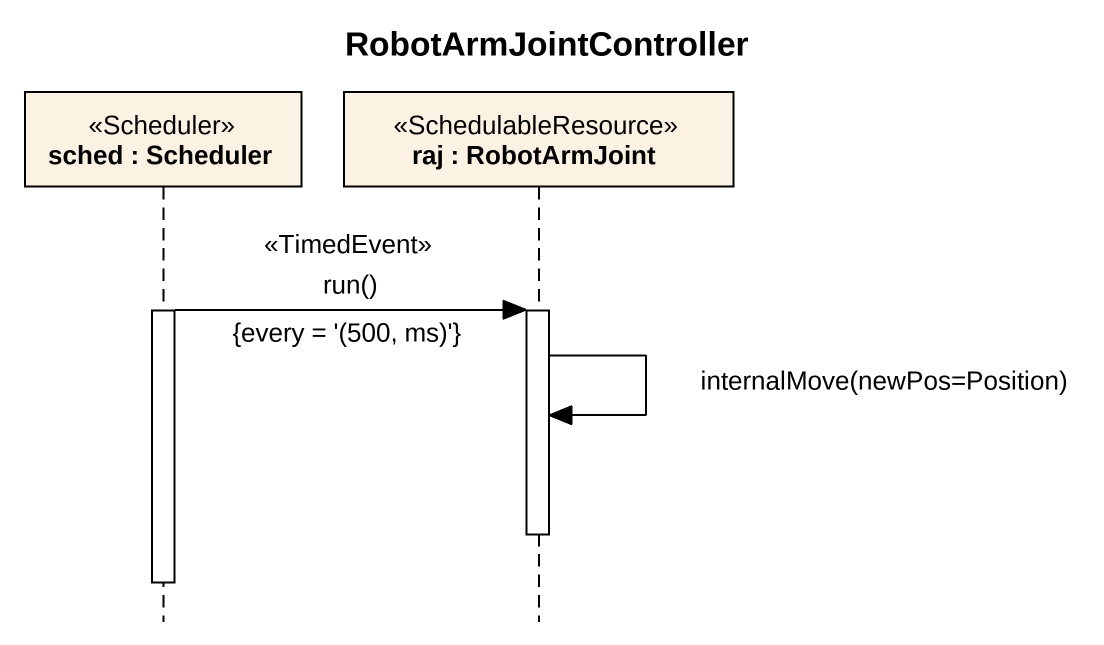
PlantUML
@startuml
title RobotArmJointController
hide footbox
participant "sched : Scheduler" as sched <<Scheduler>>
participant "raj : RobotArmJoint" as raj <<SchedulableResource>>

activate sched
sched -> raj : run()\n<<TimedEvent>>\n{every = '(500, ms)'}
activate raj
raj -> raj : internalMove(newPos=Position)
deactivate raj
deactivate sched
@enduml
